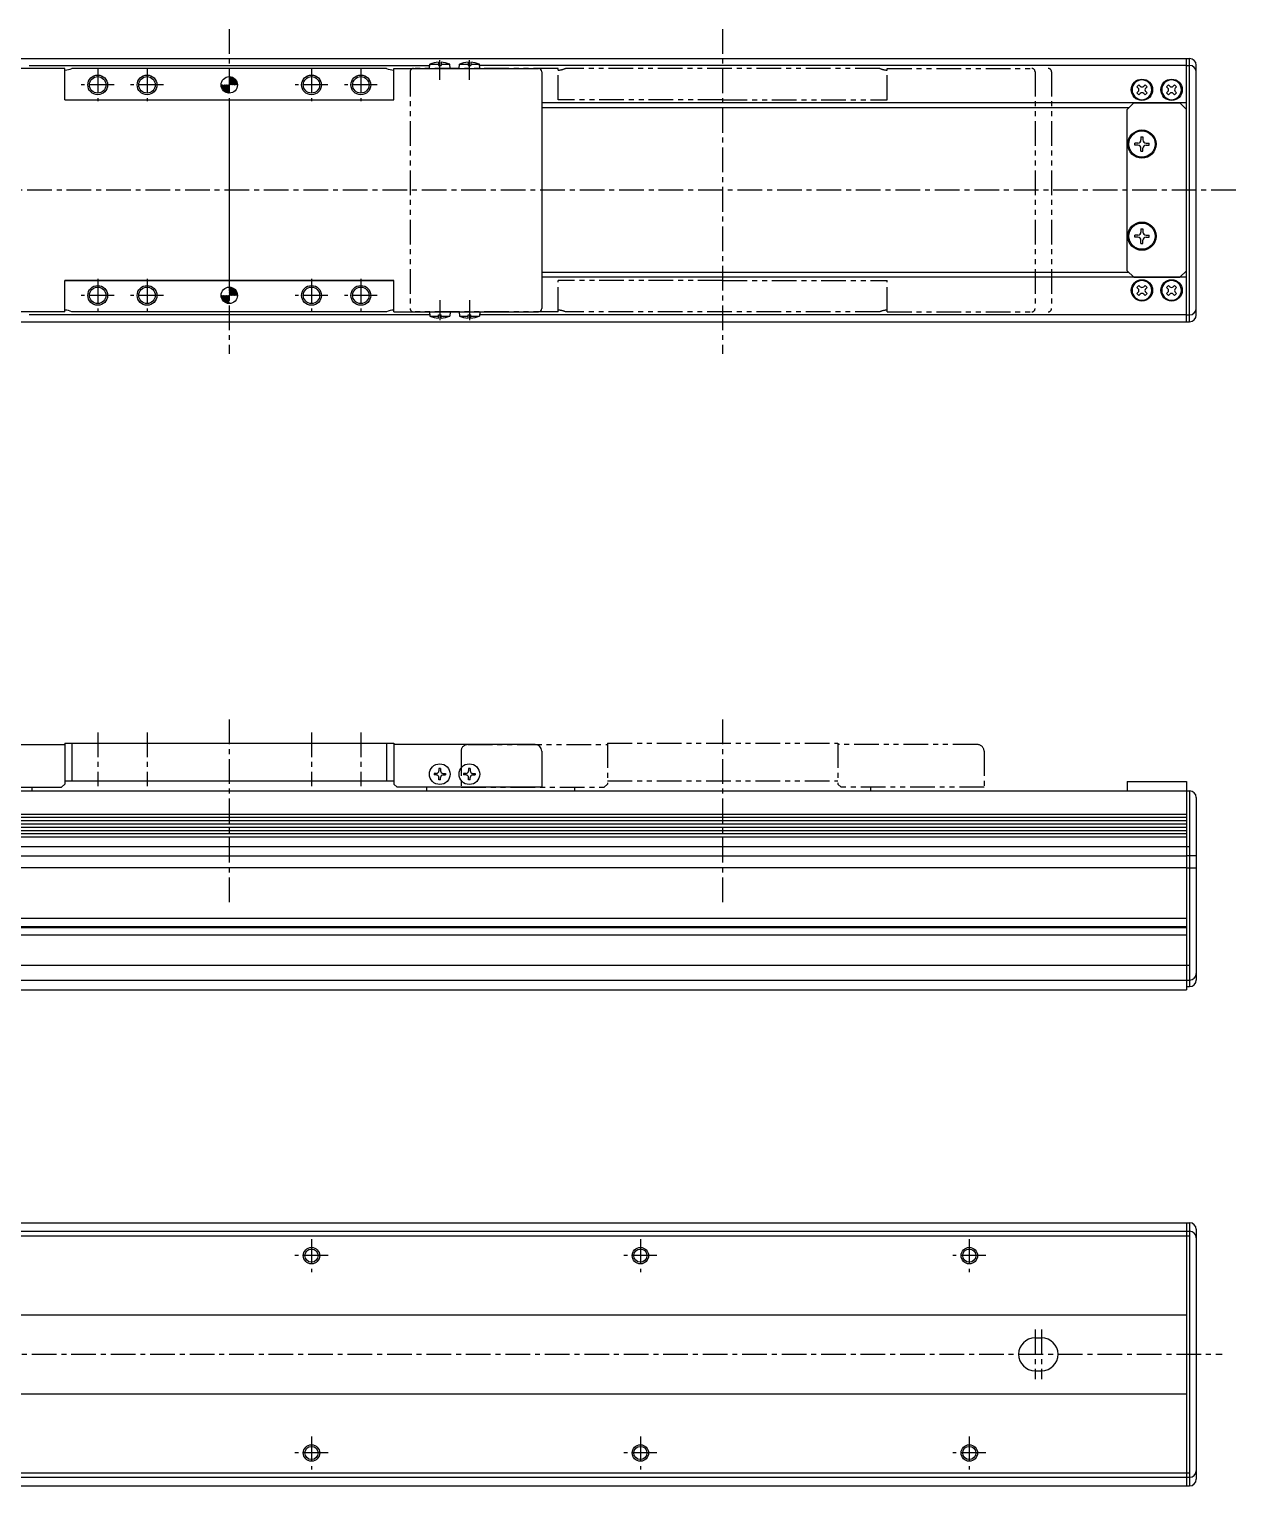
# Model space of a CAD drawing. Extents: x -805 to -78, y -172 to 306.
# Drawn here: x -444.8 to -77.9, y -137.2 to 305.8 of the extents above; entities that cross this region are included whole.
import ezdxf

# ---------------------------------------------------------------- set-up
doc = ezdxf.new("R2010")
doc.units = 0
for name, pattern in [('CENTER', [12, 7.5, -1.5, 1.5, -1.5]), ('CONTINOUS', [0]), ('PHANTOM', [15, 7.5, -1.5, 1.5, -1.5, 1.5, -1.5])]:
    doc.linetypes.add(name, pattern=pattern)
doc.layers.get('0').update_dxf_attribs({"linetype": 'CONTINUOUS'})
doc.layers.add('CENTER', color=1, linetype='CENTER')

# ---------------------------------------------------------------- blocks, each defined once
blk = doc.blocks.new('*X7')
at = {"color": 0, "linetype": 'CONTINOUS'}
for p, q in [((-294.17, 308.45), (-294.03, 308.59)), ((-294.17, 308.56), (-294.15, 308.59)), ((-294.15, 308.36), (-293.92, 308.59)), ((-294.13, 308.27), (-293.81, 308.59)), ((-294.11, 308.18), (-293.7, 308.59)), ((-294.07, 308.1), (-293.59, 308.59)), ((-294.04, 308.02), (-293.47, 308.59)), ((-294, 307.95), (-293.36, 308.59)), ((-293.96, 307.88), (-293.25, 308.59)), ((-293.91, 307.82), (-293.14, 308.59)), ((-293.86, 307.76), (-293.03, 308.59)), ((-293.8, 307.7), (-292.92, 308.58)), ((-293.75, 307.65), (-292.92, 308.47)), ((-293.68, 307.59), (-292.92, 308.36)), ((-293.62, 307.55), (-292.92, 308.24)), ((-293.55, 307.51), (-292.92, 308.13)), ((-293.48, 307.47), (-292.92, 308.02)), ((-293.4, 307.43), (-292.92, 307.91)), ((-292.92, 309.81), (-292.9, 309.84)), ((-292.92, 309.7), (-292.79, 309.83)), ((-292.92, 309.59), (-292.69, 309.82)), ((-292.92, 309.47), (-292.6, 309.79)), ((-292.92, 309.36), (-292.52, 309.77)), ((-292.92, 309.25), (-292.44, 309.74)), ((-292.92, 309.14), (-292.36, 309.7)), ((-292.92, 309.03), (-292.29, 309.66)), ((-292.92, 308.91), (-292.22, 309.62)), ((-292.92, 308.8), (-292.15, 309.57)), ((-292.92, 308.69), (-292.09, 309.52)), ((-292.92, 308.59), (-292.04, 309.47)), ((-292.8, 308.59), (-291.98, 309.41)), ((-292.69, 308.59), (-291.93, 309.35)), ((-292.58, 308.59), (-291.88, 309.28)), ((-292.47, 308.59), (-291.84, 309.21)), ((-292.36, 308.59), (-291.8, 309.14)), ((-292.24, 308.59), (-291.77, 309.06)), ((-292.13, 308.59), (-291.74, 308.98)), ((-292.02, 308.59), (-291.71, 308.9)), ((-291.91, 308.59), (-291.69, 308.8)), ((-291.8, 308.59), (-291.68, 308.71)), ((-291.69, 308.59), (-291.67, 308.6)), ((-293.32, 307.4), (-292.92, 307.8)), ((-293.23, 307.38), (-292.92, 307.68)), ((-293.14, 307.36), (-292.92, 307.57)), ((-293.04, 307.34), (-292.92, 307.46)), ((-292.94, 307.34), (-292.92, 307.35))]:
    blk.add_line(p, q, dxfattribs=at)
blk = doc.blocks.new('*X8')
at = {"color": 0, "linetype": 'CONTINOUS'}
for p, q in [((-292.92, 341.78), (-292.87, 341.84)), ((-292.92, 341.67), (-292.77, 341.83)), ((-292.92, 341.56), (-292.67, 341.81)), ((-292.92, 341.45), (-292.58, 341.79)), ((-292.92, 341.34), (-292.5, 341.76)), ((-292.92, 341.23), (-292.42, 341.73)), ((-292.92, 341.11), (-292.34, 341.69)), ((-292.92, 341), (-292.27, 341.65)), ((-292.92, 340.89), (-292.2, 341.61)), ((-292.92, 340.78), (-292.14, 341.56)), ((-292.92, 340.67), (-292.08, 341.51)), ((-292.89, 340.59), (-292.02, 341.45)), ((-292.78, 340.59), (-291.97, 341.4)), ((-292.67, 340.59), (-291.92, 341.33)), ((-292.56, 340.59), (-291.88, 341.27)), ((-292.44, 340.59), (-291.83, 341.2)), ((-292.33, 340.59), (-291.79, 341.12)), ((-292.22, 340.59), (-291.76, 341.05)), ((-294.17, 340.54), (-294.12, 340.59)), ((-294.16, 340.43), (-294.01, 340.59)), ((-294.15, 340.34), (-293.9, 340.59)), ((-294.13, 340.25), (-293.79, 340.59)), ((-294.1, 340.16), (-293.67, 340.59)), ((-294.07, 340.08), (-293.56, 340.59)), ((-294.03, 340.01), (-293.45, 340.59)), ((-293.99, 339.94), (-293.34, 340.59)), ((-293.95, 339.87), (-293.23, 340.59)), ((-293.9, 339.8), (-293.12, 340.59)), ((-293.85, 339.74), (-293, 340.59)), ((-293.79, 339.69), (-292.92, 340.55)), ((-293.73, 339.63), (-292.92, 340.44)), ((-293.67, 339.58), (-292.92, 340.33)), ((-293.6, 339.54), (-292.92, 340.22)), ((-293.53, 339.5), (-292.92, 340.11)), ((-293.46, 339.46), (-292.92, 340)), ((-293.38, 339.42), (-292.92, 339.88)), ((-293.3, 339.39), (-292.92, 339.77)), ((-293.21, 339.37), (-292.92, 339.66)), ((-293.12, 339.35), (-292.92, 339.55)), ((-293.02, 339.34), (-292.92, 339.44)), ((-292.11, 340.59), (-291.73, 340.96)), ((-292, 340.59), (-291.71, 340.88)), ((-291.89, 340.59), (-291.69, 340.78)), ((-291.77, 340.59), (-291.68, 340.68))]:
    blk.add_line(p, q, dxfattribs=at)

msp = doc.modelspace()

# ---------------------------------------------------------------- linework, layer by layer
at = {"color": 7, "linetype": 'CONTINOUS'}
for p, q in [((-626.95, 296.81), (-91.95, 296.81)), ((-92.95, 216.81), (-92.95, 296.81)), ((-91.95, 216.81), (-91.95, 296.81)), ((-433.95, 293.81), (-477.95, 293.81)), ((-444.8, 294.73), (-323.1, 294.73)), ((-433.95, 284.31), (-433.95, 293.81)), ((-336.13, 293.81), (-431.77, 293.81)), ((-333.95, 293.81), (-289.95, 293.81)), ((-333.95, 284.31), (-333.95, 293.81)), ((-323.1, 293.81), (-322.99, 295.11)), ((-322.99, 295.11), (-320.35, 295.11)), ((-320.35, 295.7), (-320.35, 294.71)), ((-320.35, 294.71), (-319.55, 294.71)), ((-319.55, 295.7), (-319.55, 294.71)), ((-319.55, 295.11), (-316.91, 295.11)), ((-316.8, 293.81), (-316.91, 295.11)), ((-314.1, 293.81), (-313.99, 295.11)), ((-313.99, 295.11), (-311.35, 295.11)), ((-311.35, 295.7), (-311.35, 294.71)), ((-311.35, 294.71), (-310.55, 294.71)), ((-310.55, 295.7), (-310.55, 294.71)), ((-310.55, 295.11), (-307.91, 295.11)), ((-307.8, 293.81), (-307.91, 295.11)), ((-92.95, 294.73), (-307.8, 294.73)), ((-288.95, 292.81), (-288.95, 220.81)), ((-92.95, 294.73), (-91.95, 294.73)), ((-89.95, 218.81), (-89.95, 294.81)), ((-107.99, 288.24), (-107.39, 288.84)), ((-107.58, 287.83), (-107.99, 288.24)), ((-107.39, 288.84), (-106.97, 288.43)), ((-105.93, 288.43), (-105.51, 288.84)), ((-105.51, 288.84), (-104.91, 288.24)), ((-104.91, 288.24), (-105.32, 287.83)), ((-98.99, 288.24), (-98.39, 288.84)), ((-98.58, 287.83), (-98.99, 288.24)), ((-98.39, 288.84), (-97.97, 288.43)), ((-96.93, 288.43), (-96.51, 288.84)), ((-96.51, 288.84), (-95.91, 288.24)), ((-95.91, 288.24), (-96.32, 287.83)), ((-433.95, 284.31), (-333.95, 284.31)), ((-433.95, 284.31), (-333.95, 284.31)), ((-383.95, 284.31), (-383.95, 229.31)), ((-107.99, 286.37), (-107.58, 286.78)), ((-107.39, 285.77), (-107.99, 286.37)), ((-106.97, 286.18), (-107.39, 285.77)), ((-105.51, 285.77), (-105.93, 286.18)), ((-104.91, 286.37), (-105.51, 285.77)), ((-105.32, 286.78), (-104.91, 286.37)), ((-98.99, 286.37), (-98.58, 286.78)), ((-98.39, 285.77), (-98.99, 286.37)), ((-97.97, 286.18), (-98.39, 285.77)), ((-96.51, 285.77), (-96.93, 286.18)), ((-95.91, 286.37), (-96.51, 285.77)), ((-96.32, 286.78), (-95.91, 286.37)), ((-92.95, 283.31), (-288.95, 283.31)), ((-110.45, 281.81), (-288.95, 281.81)), ((-110.95, 281.31), (-108.95, 283.31)), ((-110.95, 232.31), (-110.95, 281.31)), ((-108.95, 283.31), (-94.95, 283.31)), ((-92.95, 281.31), (-94.95, 283.31)), ((-92.95, 232.31), (-92.95, 281.31)), ((-108.65, 270.49), (-108.65, 271.12)), ((-107.7, 271.12), (-108.65, 271.12)), ((-107.7, 270.49), (-108.65, 270.49)), ((-106.76, 273.01), (-106.76, 272.06)), ((-106.76, 273.01), (-106.14, 273.01)), ((-106.14, 273.01), (-106.14, 272.06)), ((-105.2, 271.12), (-104.25, 271.12)), ((-105.2, 270.49), (-104.25, 270.49)), ((-104.25, 270.49), (-104.25, 271.12)), ((-106.76, 268.61), (-106.76, 269.55)), ((-106.76, 268.61), (-106.14, 268.61)), ((-106.14, 268.61), (-106.14, 269.55)), ((-106.76, 245.01), (-106.76, 244.06)), ((-106.76, 245.01), (-106.14, 245.01)), ((-106.14, 245.01), (-106.14, 244.06)), ((-108.65, 242.49), (-108.65, 243.12)), ((-107.7, 243.12), (-108.65, 243.12)), ((-107.7, 242.49), (-108.65, 242.49)), ((-106.76, 240.61), (-106.76, 241.55)), ((-106.76, 240.61), (-106.14, 240.61)), ((-106.14, 240.61), (-106.14, 241.55)), ((-105.2, 243.12), (-104.25, 243.12)), ((-105.2, 242.49), (-104.25, 242.49)), ((-104.25, 242.49), (-104.25, 243.12)), ((-110.45, 231.81), (-288.95, 231.81)), ((-108.95, 230.31), (-110.95, 232.31)), ((-94.95, 230.31), (-92.95, 232.31)), ((-433.95, 219.81), (-433.95, 229.31)), ((-433.95, 229.31), (-333.95, 229.31)), ((-333.95, 229.31), (-433.95, 229.31)), ((-333.95, 219.81), (-333.95, 229.31)), ((-92.95, 230.31), (-288.95, 230.31)), ((-108.95, 230.31), (-94.95, 230.31)), ((-107.39, 227.84), (-107.99, 227.24)), ((-107.99, 227.24), (-107.58, 226.83)), ((-106.97, 227.43), (-107.39, 227.84)), ((-105.51, 227.84), (-105.93, 227.43)), ((-104.91, 227.24), (-105.51, 227.84)), ((-105.32, 226.83), (-104.91, 227.24)), ((-98.39, 227.84), (-98.99, 227.24)), ((-98.99, 227.24), (-98.58, 226.83)), ((-97.97, 227.43), (-98.39, 227.84)), ((-96.51, 227.84), (-96.93, 227.43)), ((-95.91, 227.24), (-96.51, 227.84)), ((-96.32, 226.83), (-95.91, 227.24)), ((-107.58, 225.78), (-107.99, 225.37)), ((-107.99, 225.37), (-107.39, 224.77)), ((-107.39, 224.77), (-106.97, 225.18)), ((-105.93, 225.18), (-105.51, 224.77)), ((-105.51, 224.77), (-104.91, 225.37)), ((-104.91, 225.37), (-105.32, 225.78)), ((-98.58, 225.78), (-98.99, 225.37)), ((-98.99, 225.37), (-98.39, 224.77)), ((-98.39, 224.77), (-97.97, 225.18)), ((-96.93, 225.18), (-96.51, 224.77)), ((-96.51, 224.77), (-95.91, 225.37)), ((-95.91, 225.37), (-96.32, 225.78)), ((-433.95, 219.81), (-477.95, 219.81)), ((-323.1, 218.88), (-444.8, 218.88)), ((-336.13, 219.81), (-431.77, 219.81)), ((-333.95, 219.81), (-289.95, 219.81)), ((-323.1, 219.81), (-322.99, 218.51)), ((-322.99, 218.51), (-320.35, 218.51)), ((-320.35, 217.92), (-320.35, 218.91)), ((-320.35, 218.91), (-319.55, 218.91)), ((-319.55, 217.92), (-319.55, 218.91)), ((-319.55, 218.51), (-316.91, 218.51)), ((-316.8, 219.81), (-316.91, 218.51)), ((-314.1, 219.81), (-313.99, 218.51)), ((-313.99, 218.51), (-311.35, 218.51)), ((-311.35, 218.91), (-310.55, 218.91)), ((-311.35, 217.92), (-311.35, 218.91)), ((-310.55, 217.92), (-310.55, 218.91)), ((-310.55, 218.51), (-307.91, 218.51)), ((-307.8, 219.81), (-307.91, 218.51)), ((-92.95, 218.88), (-307.8, 218.88)), ((-92.95, 218.88), (-91.95, 218.88)), ((-626.95, 216.81), (-91.95, 216.81)), ((-433.95, 88.63), (-333.95, 88.63)), ((-433.95, 88.63), (-433.95, 76.23)), ((-431.77, 88.63), (-431.77, 77.16)), ((-336.13, 88.63), (-336.13, 77.16)), ((-333.95, 88.63), (-333.95, 76.23)), ((-476.95, 88.23), (-433.95, 88.23)), ((-290.95, 88.23), (-333.95, 88.23)), ((-288.95, 86.23), (-288.95, 75.23)), ((-320.2, 80.98), (-320.2, 80.23)), ((-319.7, 80.98), (-320.2, 80.98)), ((-319.7, 80.98), (-319.7, 80.23)), ((-311.2, 80.98), (-311.2, 80.23)), ((-310.7, 80.98), (-311.2, 80.98)), ((-310.7, 80.98), (-310.7, 80.23)), ((-434.95, 75.23), (-433.95, 76.23)), ((-433.95, 77.16), (-333.95, 77.16)), ((-431.77, 77.18), (-336.13, 77.18)), ((-332.95, 75.23), (-333.95, 76.23)), ((-320.95, 79.48), (-321.7, 79.48)), ((-321.7, 79.48), (-321.7, 78.98)), ((-320.95, 78.98), (-321.7, 78.98)), ((-320.2, 77.48), (-320.2, 78.23)), ((-319.7, 77.48), (-320.2, 77.48)), ((-319.7, 77.48), (-319.7, 78.23)), ((-318.95, 79.48), (-318.2, 79.48)), ((-318.95, 78.98), (-318.2, 78.98)), ((-318.2, 79.48), (-318.2, 78.98)), ((-311.95, 79.48), (-312.7, 79.48)), ((-312.7, 79.48), (-312.7, 78.98)), ((-311.95, 78.98), (-312.7, 78.98)), ((-311.2, 77.48), (-311.2, 78.23)), ((-310.7, 77.48), (-311.2, 77.48)), ((-310.7, 77.48), (-310.7, 78.23)), ((-309.95, 79.48), (-309.2, 79.48)), ((-309.95, 78.98), (-309.2, 78.98)), ((-309.2, 79.48), (-309.2, 78.98)), ((-110.95, 77.03), (-92.95, 77.03)), ((-110.95, 77.03), (-110.95, 74.13)), ((-92.95, 77.03), (-92.95, 74.13)), ((-626.95, 74.13), (-91.95, 74.13)), ((-478.95, 75.23), (-434.95, 75.23)), ((-443.95, 75.23), (-443.95, 74.13)), ((-288.95, 75.23), (-332.95, 75.23)), ((-323.95, 75.23), (-323.95, 74.13)), ((-92.95, 74.13), (-92.95, 13.63)), ((-91.95, 74.13), (-91.95, 14.63)), ((-89.95, 72.13), (-89.95, 16.63)), ((-625.95, 67.11), (-92.95, 67.11)), ((-625.95, 66.11), (-92.95, 66.11)), ((-625.95, 65.12), (-92.95, 65.12)), ((-625.95, 64.13), (-92.95, 64.13)), ((-625.95, 63.14), (-92.95, 63.14)), ((-625.95, 62.14), (-92.95, 62.14)), ((-625.95, 61.15), (-92.95, 61.15)), ((-625.95, 60.16), (-92.95, 60.16)), ((-626.95, 57.24), (-91.95, 57.24)), ((-625.95, 54.38), (-92.95, 54.38)), ((-92.95, 54.53), (-89.95, 54.53)), ((-625.95, 50.88), (-92.95, 50.88)), ((-92.95, 50.73), (-89.95, 50.73)), ((-628.95, 35.46), (-92.95, 35.46)), ((-625.95, 32.93), (-92.95, 32.93)), ((-625.95, 32.63), (-92.95, 32.63)), ((-628.95, 30.39), (-92.95, 30.39)), ((-626.95, 21.13), (-91.95, 21.13)), ((-626.95, 16.63), (-91.95, 16.63)), ((-625.95, 13.63), (-92.95, 13.63)), ((-92.95, 14.63), (-91.95, 14.63)), ((-626.95, -57.16), (-91.95, -57.16)), ((-92.95, -57.16), (-92.95, -137.16)), ((-91.95, -57.16), (-91.95, -137.16)), ((-626.95, -59.76), (-91.95, -59.76)), ((-626.95, -61.16), (-91.95, -61.16)), ((-89.95, -59.16), (-89.95, -135.16)), ((-625.95, -85.16), (-92.95, -85.16)), ((-138.95, -92.16), (-136.95, -92.16)), ((-138.95, -102.16), (-136.95, -102.16)), ((-625.95, -109.16), (-92.95, -109.16)), ((-626.95, -133.16), (-91.95, -133.16)), ((-626.95, -134.56), (-91.95, -134.56)), ((-626.95, -137.16), (-91.95, -137.16))]:
    msp.add_line(p, q, dxfattribs=at)
at = {"color": 3, "linetype": 'PHANTOM'}
for p, q in [((-328.95, 292.81), (-328.95, 220.81)), ((-283.95, 293.81), (-327.95, 293.81)), ((-283.95, 284.31), (-283.95, 293.81)), ((-186.13, 293.81), (-281.77, 293.81)), ((-183.95, 293.81), (-139.95, 293.81)), ((-183.95, 284.31), (-183.95, 293.81)), ((-138.95, 292.81), (-138.95, 220.81)), ((-133.95, 292.81), (-133.95, 220.81)), ((-233.95, 284.31), (-283.95, 284.31)), ((-233.95, 284.31), (-183.95, 284.31)), ((-233.95, 229.31), (-283.95, 229.31)), ((-283.95, 219.81), (-283.95, 229.31)), ((-233.95, 229.31), (-183.95, 229.31)), ((-183.95, 219.81), (-183.95, 229.31)), ((-283.95, 219.81), (-327.95, 219.81)), ((-186.13, 219.81), (-281.77, 219.81)), ((-183.95, 219.81), (-139.95, 219.81)), ((-268.95, 88.63), (-198.95, 88.63)), ((-268.95, 88.63), (-268.95, 76.23)), ((-198.95, 88.63), (-198.95, 76.23)), ((-313.45, 86.23), (-313.45, 75.23)), ((-311.45, 88.23), (-268.95, 88.23)), ((-156.45, 88.23), (-198.95, 88.23)), ((-154.45, 86.23), (-154.45, 75.23)), ((-269.95, 75.23), (-268.95, 76.23)), ((-268.95, 77.16), (-198.95, 77.16)), ((-197.95, 75.23), (-198.95, 76.23)), ((-313.45, 75.23), (-269.95, 75.23)), ((-278.95, 75.23), (-278.95, 74.13)), ((-154.45, 75.23), (-197.95, 75.23)), ((-188.95, 75.23), (-188.95, 74.13))]:
    msp.add_line(p, q, dxfattribs=at)
at = {"color": 7, "linetype": 'CONTINOUS'}
for centre, radius in [((-423.95, 288.81), 3), ((-423.95, 288.81), 2.5), ((-408.95, 288.81), 3), ((-408.95, 288.81), 2.5), ((-383.95, 288.81), 2.5), ((-358.95, 288.81), 3), ((-358.95, 288.81), 2.5), ((-343.95, 288.81), 3), ((-343.95, 288.81), 2.5), ((-106.45, 287.31), 3.25), ((-97.45, 287.31), 3.25), ((-106.45, 270.81), 4.3), ((-106.45, 270.81), 4), ((-106.45, 242.81), 4.3), ((-106.45, 242.81), 4), ((-423.95, 224.81), 3), ((-423.95, 224.81), 2.5), ((-408.95, 224.81), 3), ((-408.95, 224.81), 2.5), ((-383.95, 224.81), 2.5), ((-358.95, 224.81), 3), ((-358.95, 224.81), 2.5), ((-343.95, 224.81), 3), ((-343.95, 224.81), 2.5), ((-106.45, 226.31), 3.25), ((-97.45, 226.31), 3.25), ((-319.95, 79.23), 3.15), ((-310.95, 79.23), 3.15), ((-358.95, -67.16), 2.5), ((-358.95, -67.16), 2), ((-258.95, -67.16), 2.5), ((-258.95, -67.16), 2), ((-158.95, -67.16), 2.5), ((-158.95, -67.16), 2), ((-358.95, -127.16), 2.5), ((-358.95, -127.16), 2), ((-258.95, -127.16), 2.5), ((-258.95, -127.16), 2), ((-158.95, -127.16), 2.5), ((-158.95, -127.16), 2)]:
    msp.add_circle(centre, radius, dxfattribs=at)
for centre, radius, start, end in [((-91.95, 294.81), 2, 0, 90), ((-433.95, 298.31), 5, 270, 295.8419), ((-333.95, 298.31), 5, 244.1581, 270), ((-319.95, 287.72), 7.98, 92.8723, 112.3565), ((-319.95, 287.72), 7.98, 67.6435, 87.1277), ((-310.95, 287.72), 7.98, 92.8723, 112.3565), ((-310.95, 287.72), 7.98, 67.6435, 87.1277), ((-289.95, 292.81), 1, 0, 90), ((-91.95, 292.73), 2, 0, 90), ((-106.45, 287.31), 3, 0.0003, 0), ((-106.45, 288.95), 0.742, 225, 315), ((-97.45, 287.31), 3, 0.0003, 0), ((-97.45, 288.95), 0.742, 225, 315), ((-108.1, 287.31), 0.742, 315, 44.9999), ((-106.45, 285.66), 0.742, 45, 134.9999), ((-104.8, 287.31), 0.742, 135, 224.9999), ((-99.1, 287.31), 0.742, 315, 44.9999), ((-97.45, 285.66), 0.742, 45, 134.9999), ((-95.8, 287.31), 0.742, 135, 224.9999), ((-107.7, 272.06), 0.94, 270, 0), ((-107.7, 269.55), 0.94, 0, 90.0001), ((-105.2, 272.06), 0.94, 180, 270), ((-105.2, 269.55), 0.94, 90, 180), ((-107.7, 244.06), 0.94, 270, 0), ((-105.2, 244.06), 0.94, 180, 270), ((-107.7, 241.55), 0.94, 0, 90.0001), ((-105.2, 241.55), 0.94, 90, 180), ((-106.45, 226.31), 3, 0, 359.9997), ((-108.1, 226.31), 0.742, 315.0001, 45), ((-106.45, 227.95), 0.742, 225.0001, 315), ((-104.8, 226.31), 0.742, 135.0001, 225), ((-97.45, 226.31), 3, 0, 359.9997), ((-99.1, 226.31), 0.742, 315.0001, 45), ((-97.45, 227.95), 0.742, 225.0001, 315), ((-95.8, 226.31), 0.742, 135.0001, 225), ((-106.45, 224.66), 0.742, 45, 135), ((-97.45, 224.66), 0.742, 45, 135), ((-433.95, 215.31), 5, 64.1581, 90), ((-333.95, 215.31), 5, 90, 115.8419), ((-319.95, 225.89), 7.98, 247.6435, 267.1277), ((-319.95, 225.89), 7.98, 272.8723, 292.3565), ((-310.95, 225.89), 7.98, 247.6435, 267.1277), ((-310.95, 225.89), 7.98, 272.8723, 292.3565), ((-289.95, 220.81), 1, 270, 0), ((-91.95, 220.88), 2, 270, 0), ((-91.95, 218.81), 2, 270, 0), ((-290.95, 86.23), 2, 0, 90), ((-320.95, 80.23), 0.748, 270, 0), ((-318.95, 80.23), 0.748, 180, 270), ((-311.95, 80.23), 0.748, 270, 0), ((-309.95, 80.23), 0.748, 180, 270), ((-320.95, 78.23), 0.748, 360, 90), ((-318.95, 78.23), 0.748, 89.9999, 180), ((-311.95, 78.23), 0.748, 360, 90), ((-309.95, 78.23), 0.748, 89.9999, 180), ((-91.95, 72.13), 2, 0, 90), ((-91.95, 18.63), 2, 270, 0), ((-91.95, 16.63), 2, 270, 0), ((-91.95, -59.16), 2, 0, 90), ((-91.95, -61.76), 2, 0, 90), ((-138.95, -97.16), 5, 90, 270), ((-136.95, -97.16), 5, 270, 90), ((-91.95, -132.56), 2, 270, 0), ((-91.95, -135.16), 2, 270, 0)]:
    msp.add_arc(centre, radius, start, end, dxfattribs=at)
at = {"color": 3, "linetype": 'PHANTOM'}
for centre, radius, start, end in [((-327.95, 292.81), 1, 90, 180), ((-283.95, 298.31), 5, 270, 295.8419), ((-183.95, 298.31), 5, 244.1581, 270), ((-139.95, 292.81), 1, 0, 90), ((-134.95, 292.81), 1, 0, 90), ((-327.95, 220.81), 1, 180, 270), ((-283.95, 215.31), 5, 64.1581, 90), ((-183.95, 215.31), 5, 90, 115.8419), ((-139.95, 220.81), 1, 270, 0), ((-134.95, 220.81), 1, 270, 0), ((-311.45, 86.23), 2, 90, 180), ((-156.45, 86.23), 2, 0, 90)]:
    msp.add_arc(centre, radius, start, end, dxfattribs=at)
at = {"layer": 'CENTER', "color": 1, "linetype": 'CENTER'}
for p, q in [((-383.95, 305.76), (-383.95, 206.99)), ((-233.95, 305.76), (-233.95, 206.99)), ((-423.95, 293.81), (-423.95, 283.81)), ((-408.95, 293.81), (-408.95, 283.81)), ((-358.95, 293.81), (-358.95, 283.81)), ((-343.95, 293.81), (-343.95, 283.81)), ((-319.95, 290.31), (-319.95, 296.31)), ((-310.95, 290.31), (-310.95, 296.31)), ((-418.95, 288.81), (-428.95, 288.81)), ((-403.95, 288.81), (-413.95, 288.81)), ((-353.95, 288.81), (-363.95, 288.81)), ((-338.95, 288.81), (-348.95, 288.81)), ((-77.9, 256.81), (-663.47, 256.81)), ((-423.95, 229.81), (-423.95, 219.81)), ((-408.95, 229.81), (-408.95, 219.81)), ((-358.95, 229.81), (-358.95, 219.81)), ((-343.95, 229.81), (-343.95, 219.81)), ((-418.95, 224.81), (-428.95, 224.81)), ((-403.95, 224.81), (-413.95, 224.81)), ((-353.95, 224.81), (-363.95, 224.81)), ((-338.95, 224.81), (-348.95, 224.81)), ((-319.95, 223.31), (-319.95, 217.31)), ((-310.95, 223.31), (-310.95, 217.31)), ((-383.95, 95.83), (-383.95, 39.25)), ((-233.95, 95.83), (-233.95, 39.25)), ((-423.95, 91.95), (-423.95, 75.6)), ((-408.95, 91.95), (-408.95, 75.6)), ((-358.95, 91.95), (-358.95, 75.6)), ((-343.95, 91.95), (-343.95, 75.6)), ((-358.95, -62.12), (-358.95, -72.2)), ((-258.95, -62.12), (-258.95, -72.2)), ((-158.95, -62.12), (-158.95, -72.2)), ((-353.91, -67.16), (-363.99, -67.16)), ((-253.91, -67.16), (-263.99, -67.16)), ((-153.91, -67.16), (-163.99, -67.16)), ((-138.95, -89.62), (-138.95, -104.7)), ((-136.95, -89.62), (-136.95, -104.7)), ((-671.98, -97.16), (-82.02, -97.16)), ((-358.95, -122.12), (-358.95, -132.2)), ((-258.95, -122.12), (-258.95, -132.2)), ((-158.95, -122.12), (-158.95, -132.2)), ((-353.91, -127.16), (-363.99, -127.16)), ((-253.91, -127.16), (-263.99, -127.16)), ((-153.91, -127.16), (-163.99, -127.16))]:
    msp.add_line(p, q, dxfattribs=at)

# ---------------------------------------------------------------- block references
at = {"color": 7, "linetype": 'CONTINUOUS', "xscale": 2, "yscale": 2, "zscale": 2}
for name in ['*X8', '*X7']:
    msp.add_blockref(name, (201.9, -392.37), dxfattribs=at)

doc.saveas('drawing.dxf')
